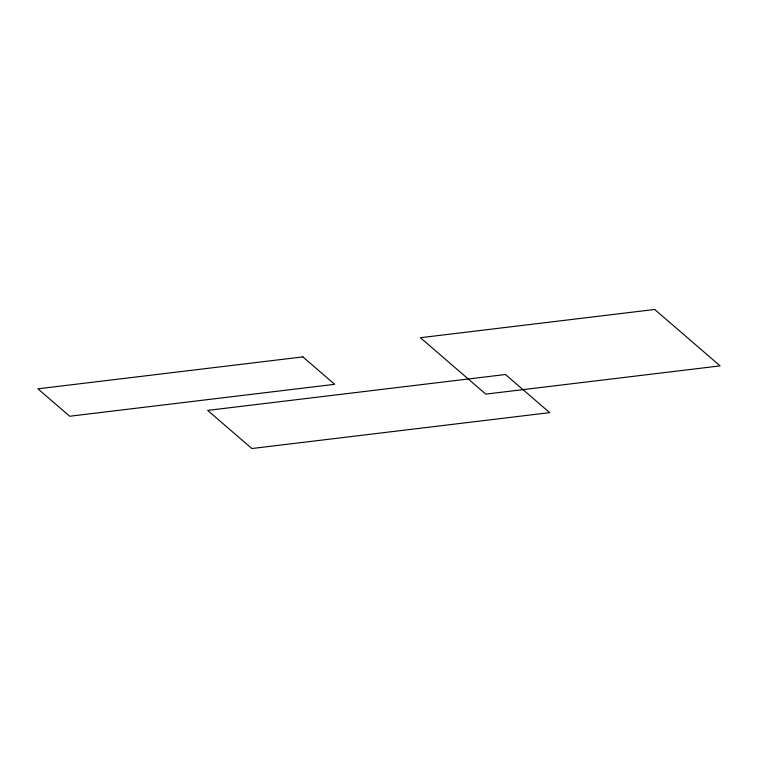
<?xml version="1.0" encoding="UTF-8"?>
<svg xmlns="http://www.w3.org/2000/svg" width="758" height="758" viewBox="0 0 758 758"><rect width="100%" height="100%" fill="white"/><g stroke="black" fill="none" stroke-linecap="round" stroke-linejoin="round"><path stroke-width="1.14" d="M654.694 309.472L420.387 337.708L485.783 394.122L720.1 365.887L654.694 309.472M302.868 356.895L37.9 388.816L69.689 416.237L334.657 384.315L302.868 356.895M505.472 374.509L207.664 410.391L251.864 448.528L549.683 412.646L505.472 374.509"/></g></svg>
